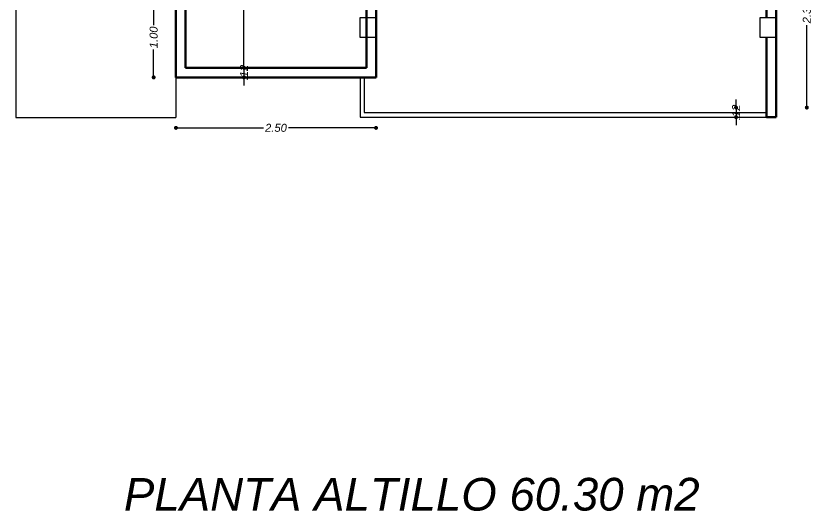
# Model space of a CAD drawing. Header units: metres. Extents: x 539 to 782, y 164 to 633.
# Drawn here: x 730.36 to 740.31, y 428.45 to 434.64 of the extents above; entities that cross this region are included whole.
import ezdxf

# ---------------------------------------------------------------- set-up
doc = ezdxf.new("R2010")
doc.units = ezdxf.units.M
doc.header["$PDMODE"] = 35
doc.linetypes.add('DASHDOTX2', pattern=[50.8, 25.4, -12.7, 0, -12.7])
for name, color, linetype in [('COLUMNAS', 6, 'Continuous'), ('lincorte', 116, 'Continuous'), ('Losa', 7, 'Continuous'), ('PISOS', 251, 'Continuous')]:
    doc.layers.add(name, color=color, linetype=linetype)
doc.layers.add('cota', color=1, linetype='Continuous', lineweight=15)
doc.layers.add('MURO', color=4, linetype='Continuous', lineweight=60)
doc.styles.add('ARIAL', font='ariali.ttf')
doc.styles.add('STYLE1', font='ariali.ttf')
doc.dimstyles.new('C_50', dxfattribs={"dimscale": 0.5, "dimtxt": 0.2, "dimasz": 0.1, "dimexe": 0.1, "dimexo": 0.1, "dimgap": 0.05, "dimtad": 0, "dimzin": 4, "dimdsep": 46, "dimtxsty": 'ARIAL', "dimblk": 'DOT', "dimcen": 0.09, "dimse1": 1, "dimse2": 1, "dimclrd": 1, "dimclre": 1, "dimclrt": 2, "dimadec": 0, "dimazin": 0, "dimtfac": 1, "dimtix": 1, "dimtmove": 2, "dimatfit": 3, "dimfxl": 1, "dimtolj": 1, "dimtzin": 0, "dimarcsym": 0})

# ---------------------------------------------------------------- blocks, each defined once
blk = doc.blocks.new('_Dot')
at = {"color": 0, "linetype": 'ByBlock', "lineweight": -2}
blk.add_line((-0.5, 0), (-1, 0), dxfattribs=at)
at = {"color": 0, "linetype": 'ByBlock', "const_width": 0.5}
blk.add_lwpolyline([(-0.25, 0, 1), (0.25, 0, 1)], format="xyb", close=True, dxfattribs=at)
blk = doc.blocks.new('*D646')
at = {"layer": 'Defpoints', "color": 0, "transparency": 16777216}
for p in [(732.4224, 433.9934), (733.2072, 433.8734), (733.2533, 433.8734)]:
    blk.add_point(p, dxfattribs=at)
at = {"layer": 'MURO', "color": 1, "lineweight": -2, "transparency": 16777216}
for p, q in [((733.2072, 434.0434), (733.2072, 434.0934)), ((733.2072, 433.9934), (733.2072, 433.8734)), ((733.2072, 433.8234), (733.2072, 433.7734))]:
    blk.add_line(p, q, dxfattribs=at)
at = {"layer": 'MURO', "color": 1, "lineweight": -2, "transparency": 16777216, "xscale": 0.05, "yscale": 0.05, "zscale": 0.05}
for p, rotation in [((733.2072, 433.9934), 270), ((733.2072, 433.8734), 90)]:
    blk.add_blockref('_Dot', p, dxfattribs=dict(at, rotation=rotation))
at = {"layer": 'MURO', "color": 2, "transparency": 16777216, "insert": (733.2072, 433.9334), "char_height": 0.1, "attachment_point": 5, "rotation": 90, "style": 'ARIAL'}
blk.add_mtext('\\A1;.12', dxfattribs=at)
blk = doc.blocks.new('*D654')
at = {"layer": 'cota', "color": 1, "lineweight": -2, "transparency": 16777216}
for p, q in [((740.2416, 435.8234), (740.2416, 434.842)), ((740.2416, 433.5457), (740.2416, 434.5271))]:
    blk.add_line(p, q, dxfattribs=at)
at = {"layer": 'Defpoints', "color": 0, "transparency": 16777216}
for p in [(740.2416, 435.8734), (739.3576, 433.4957), (740.2416, 433.4957)]:
    blk.add_point(p, dxfattribs=at)
at = {"layer": 'cota', "color": 1, "lineweight": -2, "transparency": 16777216, "xscale": 0.05, "yscale": 0.05, "zscale": 0.05}
for p, rotation in [((740.2416, 435.8734), 90), ((740.2416, 433.4957), 270)]:
    blk.add_blockref('_Dot', p, dxfattribs=dict(at, rotation=rotation))
at = {"layer": 'cota', "color": 2, "transparency": 16777216, "insert": (740.2416, 434.6845), "char_height": 0.1, "attachment_point": 5, "rotation": 90, "style": 'ARIAL'}
blk.add_mtext('\\A1;2.38', dxfattribs=at)
blk = doc.blocks.new('*D655')
at = {"layer": 'cota', "color": 1, "lineweight": -2, "transparency": 16777216}
for p, q in [((739.3576, 433.5457), (739.3576, 433.5957)), ((739.3576, 433.4957), (739.3576, 433.3757)), ((739.3576, 433.3257), (739.3576, 433.2757))]:
    blk.add_line(p, q, dxfattribs=at)
at = {"layer": 'Defpoints', "color": 0, "transparency": 16777216}
for p in [(739.3576, 433.4957), (739.3576, 433.3757), (740.2416, 433.3757)]:
    blk.add_point(p, dxfattribs=at)
at = {"layer": 'cota', "color": 1, "lineweight": -2, "transparency": 16777216, "xscale": 0.05, "yscale": 0.05, "zscale": 0.05}
for p, rotation in [((739.3576, 433.4957), 270), ((739.3576, 433.3757), 90)]:
    blk.add_blockref('_Dot', p, dxfattribs=dict(at, rotation=rotation))
at = {"layer": 'cota', "color": 2, "transparency": 16777216, "insert": (739.3576, 433.4357), "char_height": 0.1, "attachment_point": 5, "rotation": 90, "style": 'ARIAL'}
blk.add_mtext('\\A1;.12', dxfattribs=at)
blk = doc.blocks.new('*D656')
at = {"layer": 'cota', "color": 1, "lineweight": -2, "transparency": 16777216}
for p, q in [((733.2072, 438.2034), (733.2072, 436.282)), ((733.2072, 434.0434), (733.2072, 435.9648))]:
    blk.add_line(p, q, dxfattribs=at)
at = {"layer": 'Defpoints', "color": 0, "transparency": 16777216}
for p in [(733.1489, 438.2534), (733.1489, 433.9934), (733.2072, 433.9934)]:
    blk.add_point(p, dxfattribs=at)
at = {"layer": 'cota', "color": 1, "lineweight": -2, "transparency": 16777216, "xscale": 0.05, "yscale": 0.05, "zscale": 0.05}
for p, rotation in [((733.2072, 438.2534), 90), ((733.2072, 433.9934), 270)]:
    blk.add_blockref('_Dot', p, dxfattribs=dict(at, rotation=rotation))
at = {"layer": 'cota', "color": 2, "transparency": 16777216, "insert": (733.2072, 436.1234), "char_height": 0.1, "attachment_point": 5, "rotation": 90, "style": 'ARIAL'}
blk.add_mtext('\\A1;4.26', dxfattribs=at)
blk = doc.blocks.new('*D701')
at = {"layer": 'cota', "color": 1, "lineweight": -2, "transparency": 16777216}
for p, q in [((732.0793, 434.8234), (732.0793, 434.5247)), ((732.0793, 433.9234), (732.0793, 434.2222))]:
    blk.add_line(p, q, dxfattribs=at)
at = {"layer": 'Defpoints', "color": 0, "transparency": 16777216}
for p in [(732.0793, 434.8734), (732.358, 434.8734), (732.358, 433.8734)]:
    blk.add_point(p, dxfattribs=at)
at = {"layer": 'cota', "color": 1, "lineweight": -2, "transparency": 16777216, "xscale": 0.05, "yscale": 0.05, "zscale": 0.05}
for p, rotation in [((732.0793, 434.8734), 90), ((732.0793, 433.8734), 270)]:
    blk.add_blockref('_Dot', p, dxfattribs=dict(at, rotation=rotation))
at = {"layer": 'cota', "color": 2, "transparency": 16777216, "insert": (732.0793, 434.3734), "char_height": 0.1, "attachment_point": 5, "rotation": 90, "style": 'ARIAL'}
blk.add_mtext('\\A1;1.00', dxfattribs=at)
blk = doc.blocks.new('*D702')
at = {"layer": 'Defpoints', "color": 0, "transparency": 16777216}
for p in [(732.358, 433.8734), (734.858, 433.8734), (734.858, 433.2425)]:
    blk.add_point(p, dxfattribs=at)
at = {"layer": 'Losa', "color": 1, "lineweight": -2, "transparency": 16777216}
for p, q in [((732.408, 433.2425), (733.4505, 433.2425)), ((734.808, 433.2425), (733.7655, 433.2425))]:
    blk.add_line(p, q, dxfattribs=at)
at = {"layer": 'Losa', "color": 1, "lineweight": -2, "transparency": 16777216, "xscale": 0.05, "yscale": 0.05, "zscale": 0.05, "rotation": 180}
blk.add_blockref('_Dot', (732.358, 433.2425), dxfattribs=at)
at = {"layer": 'Losa', "color": 1, "lineweight": -2, "transparency": 16777216, "xscale": 0.05, "yscale": 0.05, "zscale": 0.05}
blk.add_blockref('_Dot', (734.858, 433.2425), dxfattribs=at)
at = {"layer": 'Losa', "color": 2, "transparency": 16777216, "insert": (733.608, 433.2425), "char_height": 0.1, "attachment_point": 5, "style": 'ARIAL'}
blk.add_mtext('\\A1;2.50', dxfattribs=at)

msp = doc.modelspace()

# ---------------------------------------------------------------- linework, layer by layer
at = {"layer": 'COLUMNAS'}
for points in [[(734.658, 434.6234), (734.858, 434.6234), (734.858, 434.3734), (734.658, 434.3734), (734.658, 434.6234)], [(739.658, 434.6234), (739.858, 434.6234), (739.858, 434.3734), (739.658, 434.3734), (739.658, 434.6234)]]:
    msp.add_lwpolyline(points, dxfattribs=at)
at = {"layer": 'Losa'}
for p, q in [((734.6584, 433.8734), (734.6584, 433.3757)), ((734.7084, 433.8734), (734.7084, 433.4357))]:
    msp.add_line(p, q, dxfattribs=at)
at = {"layer": 'MURO'}
for p, q in [((739.858, 438.3734), (739.858, 433.3757)), ((732.358, 433.8734), (732.358, 436.8734)), ((732.478, 433.9934), (732.478, 436.8734)), ((734.738, 433.9934), (734.738, 435.9934)), ((734.858, 433.8734), (734.858, 435.8734)), ((739.738, 435.8734), (739.738, 434.6234)), ((739.738, 434.3734), (739.738, 433.3757)), ((732.478, 433.9934), (734.738, 433.9934)), ((732.358, 433.8734), (734.858, 433.8734)), ((739.738, 433.3757), (739.858, 433.3757))]:
    msp.add_line(p, q, dxfattribs=at)
at = {"layer": 'PISOS'}
for p, q in [((730.358, 438.8734), (730.358, 433.3734)), ((732.358, 433.8734), (732.358, 433.3734)), ((734.7084, 433.4357), (739.738, 433.4357)), ((730.358, 433.3734), (732.358, 433.3734)), ((734.6584, 433.3757), (739.738, 433.3757))]:
    msp.add_line(p, q, dxfattribs=at)

# ---------------------------------------------------------------- texts
at = {"layer": 'lincorte', "color": 0, "linetype": 'DASHDOTX2', "lineweight": 50, "ltscale": 0.2, "style": 'STYLE1'}
msp.add_text('PLANTA ALTILLO 60.30 m2', height=0.408283, rotation=0.0209, dxfattribs=at).set_placement((731.7072, 428.4581))

# ---------------------------------------------------------------- dimensions: what is measured, and where the dimension line sits
at = {"layer": 'cota'}
for base, p1, p2, picture, middle in [((733.2072, 433.9934), (733.1489, 438.2534), (733.1489, 433.9934), '*D656', (733.2072, 436.1234)), ((740.2416, 433.4957), (740.2416, 435.8734), (739.3576, 433.4957), '*D654', (740.2416, 434.6845)), ((732.0793, 434.8734), (732.358, 433.8734), (732.358, 434.8734), '*D701', (732.0793, 434.3734)), ((739.3576, 433.3757), (739.3576, 433.4957), (740.2416, 433.3757), '*D655', (739.3576, 433.4357))]:
    dim = msp.add_linear_dim(base=base, p1=p1, p2=p2, angle=90, dimstyle='C_50', dxfattribs=at)
    dim.commit()
    dim.dimension.update_dxf_attribs({"geometry": picture, "text_midpoint": middle})
at = {"layer": 'Losa'}
dim = msp.add_linear_dim(base=(734.858, 433.2425), p1=(732.358, 433.8734), p2=(734.858, 433.8734), dimstyle='C_50', dxfattribs=at)
dim.commit()
dim.dimension.update_dxf_attribs({"geometry": '*D702', "text_midpoint": (733.608, 433.2425)})
at = {"layer": 'MURO'}
dim = msp.add_linear_dim(base=(733.2072, 433.8734), p1=(732.4224, 433.9934), p2=(733.2533, 433.8734), angle=90, dimstyle='C_50', dxfattribs=at)
dim.commit()
dim.dimension.update_dxf_attribs({"geometry": '*D646', "text_midpoint": (733.2072, 433.9334)})

doc.saveas('drawing.dxf')
